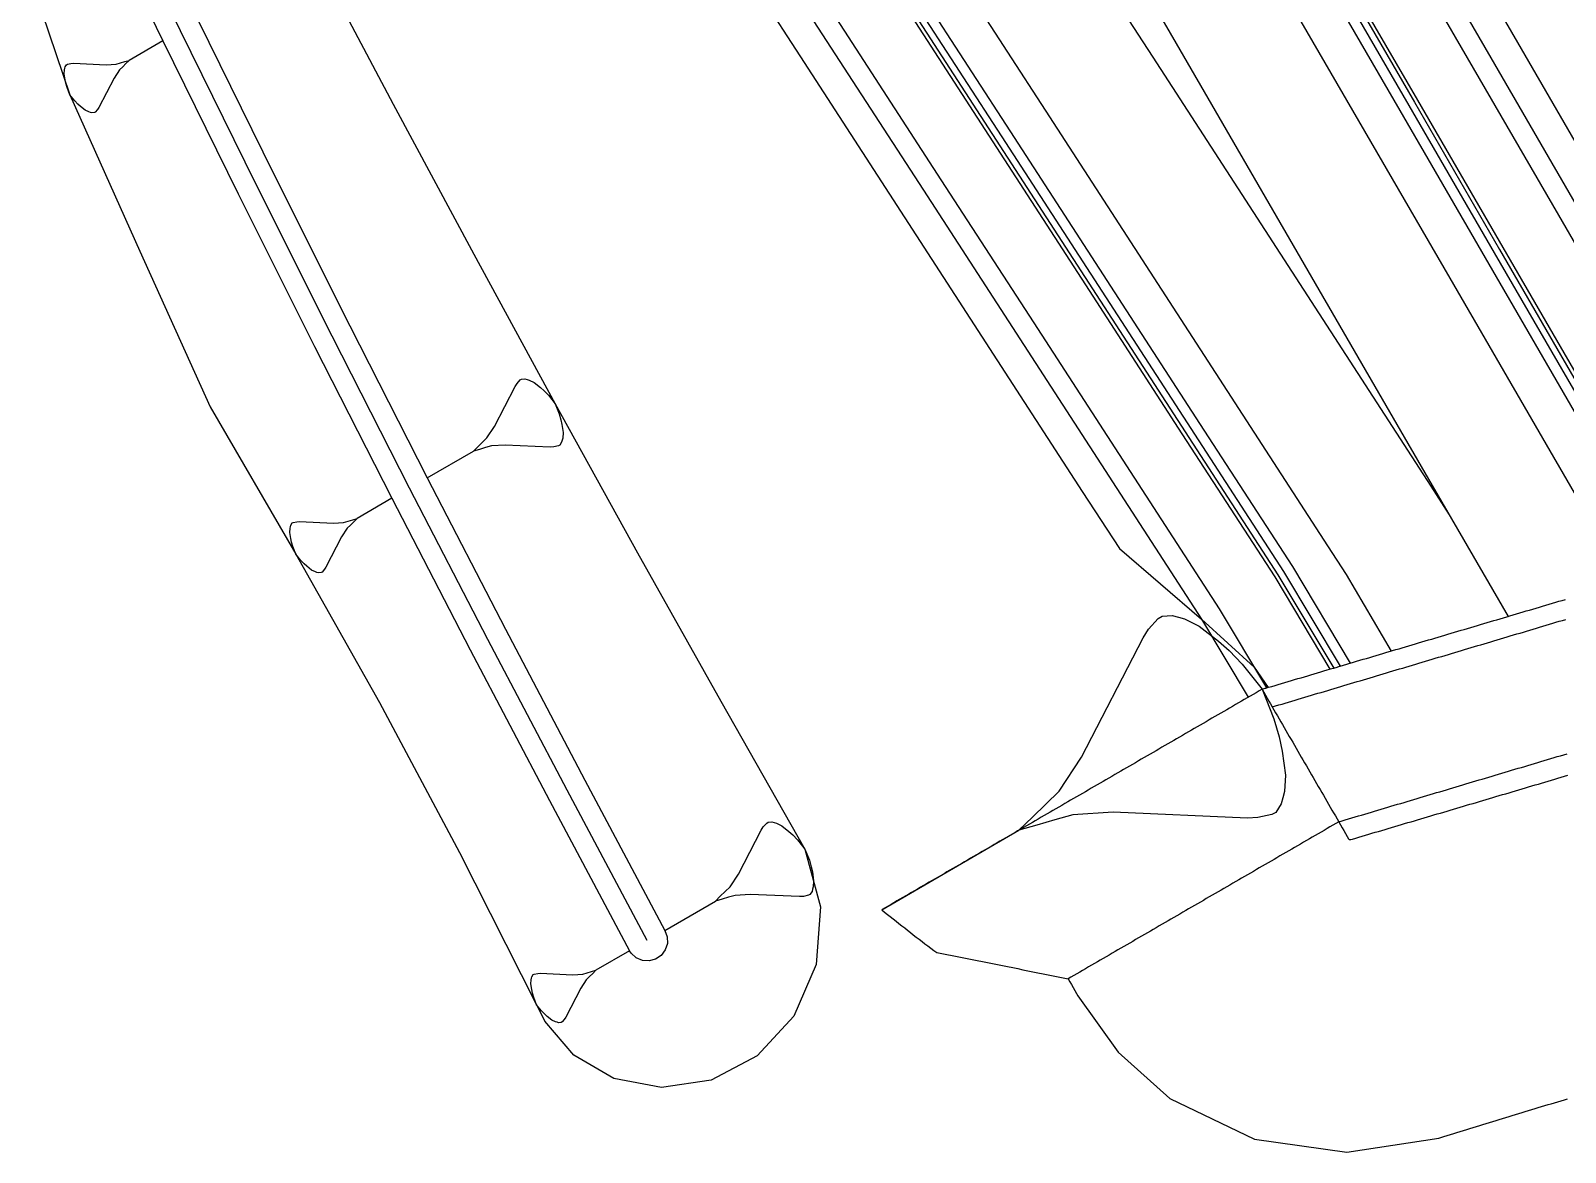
# Model space of a CAD drawing. Extents: x 385876 to 386141, y 802931 to 803234.
# Drawn here: x 385936.35 to 385981.45, y 802931.32 to 802964.27 of the extents above; entities that cross this region are included whole.
import ezdxf

# ---------------------------------------------------------------- set-up
doc = ezdxf.new("R2010")
doc.units = 0
doc.layers.get('0').update_dxf_attribs({"linetype": 'CONTINUOUS'})

msp = doc.modelspace()

# ---------------------------------------------------------------- linework, layer by layer
at = {"color": 7}
for p, q in [((385940.2284, 802963.9644), (385939.2444, 802963.394)), ((385937.3632, 802963.2051), (385937.4031, 802963.2658)), ((385937.4031, 802963.2658), (385937.4312, 802963.2821)), ((385937.4312, 802963.2821), (385937.5319, 802963.3029)), ((385937.5319, 802963.3029), (385937.6044, 802963.3074)), ((385937.6044, 802963.3074), (385938.568, 802963.2649)), ((385938.568, 802963.2649), (385938.8581, 802963.2828)), ((385938.8581, 802963.2828), (385938.9869, 802963.3199)), ((385938.9869, 802963.3199), (385939.1156, 802963.3569)), ((385939.1482, 802963.3007), (385939.0521, 802963.2074)), ((385939.1156, 802963.3569), (385939.2444, 802963.394)), ((385939.2444, 802963.394), (385939.1482, 802963.3007)), ((385937.3322, 802962.9994), (385937.3395, 802963.1163)), ((385937.3574, 802962.8262), (385937.3322, 802962.9994)), ((385937.3395, 802963.1163), (385937.3514, 802963.1607)), ((385937.3514, 802963.1607), (385937.3632, 802963.2051)), ((385937.3782, 802962.7255), (385937.3574, 802962.8262)), ((385938.7962, 802962.8713), (385938.354, 802962.0141)), ((385938.9559, 802963.1141), (385938.7962, 802962.8713)), ((385939.0521, 802963.2074), (385938.9559, 802963.1141)), ((385937.4153, 802962.5968), (385937.3782, 802962.7255)), ((385937.5012, 802962.3837), (385937.4153, 802962.5968)), ((385937.6434, 802962.2032), (385937.5012, 802962.3837)), ((385937.7367, 802962.107), (385937.6434, 802962.2032)), ((385937.8137, 802962.039), (385937.7367, 802962.107)), ((385937.9514, 802961.931), (385937.8137, 802962.039)), ((385938.0566, 802961.8792), (385937.9514, 802961.931)), ((385938.101, 802961.8674), (385938.0566, 802961.8792)), ((385938.246, 802961.8764), (385938.2179, 802961.8601)), ((385938.3141, 802961.9534), (385938.246, 802961.8764)), ((385938.354, 802962.0141), (385938.3141, 802961.9534)), ((385938.1454, 802961.8556), (385938.101, 802961.8674)), ((385938.2179, 802961.8601), (385938.1454, 802961.8556)), ((385949.9763, 802952.639), (385950.5854, 802953.8199)), ((385950.5854, 802953.8199), (385950.6404, 802953.9035)), ((385950.6404, 802953.9035), (385950.7342, 802954.0096)), ((385950.7342, 802954.0096), (385950.7729, 802954.032)), ((385950.7729, 802954.032), (385950.8728, 802954.0382)), ((385950.8728, 802954.0382), (385950.934, 802954.0219)), ((385950.934, 802954.0219), (385950.9952, 802954.0057)), ((385950.9952, 802954.0057), (385951.14, 802953.9344)), ((385951.14, 802953.9344), (385951.3297, 802953.7856)), ((385951.3297, 802953.7856), (385951.4357, 802953.6919)), ((385951.4357, 802953.6919), (385951.5642, 802953.5594)), ((385951.5642, 802953.5594), (385951.7601, 802953.3107)), ((385951.7601, 802953.3107), (385951.8785, 802953.0172)), ((385951.8785, 802953.0172), (385951.9296, 802952.8398)), ((385949.7563, 802952.3045), (385949.9763, 802952.639)), ((385951.9296, 802952.8398), (385951.9582, 802952.7012)), ((385951.9582, 802952.7012), (385951.993, 802952.4626)), ((385951.993, 802952.4626), (385951.9829, 802952.3015)), ((385949.3589, 802951.919), (385949.4913, 802952.0475)), ((385949.5362, 802951.97), (385949.3589, 802951.919)), ((385949.4913, 802952.0475), (385949.6238, 802952.176)), ((385949.7136, 802952.0211), (385949.5362, 802951.97)), ((385949.6238, 802952.176), (385949.7563, 802952.3045)), ((385949.891, 802952.0722), (385949.7136, 802952.0211)), ((385950.2906, 802952.0968), (385949.891, 802952.0722)), ((385951.618, 802952.0383), (385950.2906, 802952.0968)), ((385951.7179, 802952.0445), (385951.618, 802952.0383)), ((385951.8566, 802952.0731), (385951.7179, 802952.0445)), ((385951.8953, 802952.0956), (385951.8566, 802952.0731)), ((385951.9503, 802952.1792), (385951.8953, 802952.0956)), ((385951.9666, 802952.2404), (385951.9503, 802952.1792)), ((385951.9829, 802952.3015), (385951.9666, 802952.2404)), ((385948.0033, 802951.1333), (385949.3589, 802951.919)), ((385946.9651, 802950.5315), (385945.9449, 802949.9402)), ((385943.97, 802949.6523), (385943.9822, 802949.6983)), ((385943.9822, 802949.6983), (385943.9945, 802949.7444)), ((385943.9945, 802949.7444), (385944.0359, 802949.8073)), ((385944.0359, 802949.8073), (385944.065, 802949.8242)), ((385944.065, 802949.8242), (385944.1694, 802949.8457)), ((385944.1694, 802949.8457), (385944.2446, 802949.8504)), ((385944.2446, 802949.8504), (385945.2436, 802949.8064)), ((385945.2436, 802949.8064), (385945.5444, 802949.8249)), ((385945.5444, 802949.8249), (385945.6779, 802949.8634)), ((385945.7455, 802949.7468), (385945.6458, 802949.65)), ((385945.6779, 802949.8634), (385945.8114, 802949.9018)), ((385945.8452, 802949.8435), (385945.7455, 802949.7468)), ((385945.8114, 802949.9018), (385945.9449, 802949.9402)), ((385945.9449, 802949.9402), (385945.8452, 802949.8435)), ((385943.9624, 802949.531), (385943.97, 802949.6523)), ((385943.9885, 802949.3515), (385943.9624, 802949.531)), ((385944.0101, 802949.2472), (385943.9885, 802949.3515)), ((385944.0485, 802949.1137), (385944.0101, 802949.2472)), ((385945.4802, 802949.3983), (385945.0218, 802948.5095)), ((385945.6458, 802949.65), (385945.4802, 802949.3983)), ((385944.1376, 802948.8927), (385944.0485, 802949.1137)), ((385944.285, 802948.7056), (385944.1376, 802948.8927)), ((385944.3818, 802948.6059), (385944.285, 802948.7056)), ((385944.4616, 802948.5353), (385944.3818, 802948.6059)), ((385944.6044, 802948.4234), (385944.4616, 802948.5353)), ((385944.7134, 802948.3697), (385944.6044, 802948.4234)), ((385944.7594, 802948.3575), (385944.7134, 802948.3697)), ((385944.8055, 802948.3452), (385944.7594, 802948.3575)), ((385944.8807, 802948.3498), (385944.8055, 802948.3452)), ((385944.9098, 802948.3667), (385944.8807, 802948.3498)), ((385944.9804, 802948.4466), (385944.9098, 802948.3667)), ((385945.0218, 802948.5095), (385944.9804, 802948.4466)), ((385969.2026, 802946.6867), (385969.4814, 802947.0023)), ((385969.4814, 802947.0023), (385969.5966, 802947.069)), ((385969.5966, 802947.069), (385969.8938, 802947.0874)), ((385969.8938, 802947.0874), (385970.0758, 802947.0389)), ((385970.0758, 802947.0389), (385970.2578, 802946.9905)), ((385970.2578, 802946.9905), (385970.6885, 802946.7784)), ((385969.0389, 802946.438), (385969.2026, 802946.6867)), ((385970.6885, 802946.7784), (385971.2528, 802946.3359)), ((385967.2271, 802942.9253), (385969.0389, 802946.438)), ((385971.2528, 802946.3359), (385971.5683, 802946.0571)), ((385971.5683, 802946.0571), (385971.9507, 802945.663)), ((385971.9507, 802945.663), (385972.5333, 802944.9233)), ((385972.5333, 802944.9233), (385972.8855, 802944.0501)), ((385972.8855, 802944.0501), (385973.0374, 802943.5225)), ((385973.0374, 802943.5225), (385973.1225, 802943.1101)), ((385973.1225, 802943.1101), (385973.226, 802942.4005)), ((385966.5725, 802941.9302), (385967.2271, 802942.9253)), ((385973.226, 802942.4005), (385973.1959, 802941.9213)), ((385966.1785, 802941.5479), (385966.5725, 802941.9302)), ((385973.1474, 802941.7394), (385973.099, 802941.5574)), ((385973.1959, 802941.9213), (385973.1474, 802941.7394)), ((385965.3904, 802940.7833), (385965.7844, 802941.1656)), ((385965.7844, 802941.1656), (385966.1785, 802941.5479)), ((385966.9732, 802941.239), (385966.4456, 802941.0871)), ((385968.162, 802941.3123), (385966.9732, 802941.239)), ((385972.1106, 802941.1384), (385968.162, 802941.3123)), ((385972.4078, 802941.1567), (385972.1106, 802941.1384)), ((385972.8202, 802941.2418), (385972.4078, 802941.1567)), ((385972.9354, 802941.3086), (385972.8202, 802941.2418)), ((385973.099, 802941.5574), (385972.9354, 802941.3086)), ((385957.1462, 802939.4921), (385957.8139, 802940.7866)), ((385957.8139, 802940.7866), (385957.8742, 802940.8783)), ((385957.8742, 802940.8783), (385957.9769, 802940.9946)), ((385957.9769, 802940.9946), (385958.0194, 802941.0192)), ((385958.0194, 802941.0192), (385958.1289, 802941.0259)), ((385958.1289, 802941.0259), (385958.196, 802941.0081)), ((385958.196, 802941.0081), (385958.263, 802940.9902)), ((385958.263, 802940.9902), (385958.4218, 802940.9121)), ((385958.4218, 802940.9121), (385958.6297, 802940.749)), ((385958.6297, 802940.749), (385958.746, 802940.6463)), ((385961.3581, 802938.4462), (385965.3904, 802940.7833)), ((385965.918, 802940.9352), (385965.3904, 802940.7833)), ((385966.4456, 802941.0871), (385965.918, 802940.9352)), ((385958.746, 802940.6463), (385958.8869, 802940.501)), ((385958.8869, 802940.501), (385959.1016, 802940.2285)), ((385959.1016, 802940.2285), (385959.2314, 802939.9067)), ((385959.2314, 802939.9067), (385959.2874, 802939.7122)), ((385956.905, 802939.1254), (385957.1462, 802939.4921)), ((385959.2874, 802939.7122), (385959.3188, 802939.5603)), ((385959.3188, 802939.5603), (385959.3569, 802939.2988)), ((385956.6145, 802938.8437), (385956.7598, 802938.9846)), ((385956.7598, 802938.9846), (385956.905, 802939.1254)), ((385957.0526, 802938.8707), (385956.8582, 802938.8147)), ((385957.4907, 802938.8977), (385957.0526, 802938.8707)), ((385958.9458, 802938.8336), (385957.4907, 802938.8977)), ((385959.2073, 802938.8718), (385959.0554, 802938.8404)), ((385959.2498, 802938.8964), (385959.2073, 802938.8718)), ((385959.3101, 802938.988), (385959.2498, 802938.8964)), ((385959.3279, 802939.0551), (385959.3101, 802938.988)), ((385959.3458, 802939.1222), (385959.3279, 802939.0551)), ((385959.3569, 802939.2988), (385959.3458, 802939.1222)), ((385954.9834, 802937.8415), (385956.4693, 802938.7028)), ((385956.4693, 802938.7028), (385956.6145, 802938.8437)), ((385956.6638, 802938.7588), (385956.4693, 802938.7028)), ((385956.8582, 802938.8147), (385956.6638, 802938.7588)), ((385959.0554, 802938.8404), (385958.9458, 802938.8336)), ((385953.9451, 802937.2398), (385952.9607, 802936.6692)), ((385952.7031, 802936.595), (385952.8319, 802936.6321)), ((385952.8319, 802936.6321), (385952.9607, 802936.6692)), ((385952.9607, 802936.6692), (385952.8645, 802936.5759)), ((385951.0478, 802936.2744), (385951.0552, 802936.3914)), ((385951.0731, 802936.1012), (385951.0478, 802936.2744)), ((385951.0552, 802936.3914), (385951.067, 802936.4358)), ((385951.067, 802936.4358), (385951.0788, 802936.4802)), ((385951.0788, 802936.4802), (385951.1188, 802936.541)), ((385951.1188, 802936.541), (385951.1469, 802936.5573)), ((385951.1469, 802936.5573), (385951.2476, 802936.578)), ((385951.2476, 802936.578), (385951.3201, 802936.5825)), ((385951.3201, 802936.5825), (385952.2841, 802936.54)), ((385952.2841, 802936.54), (385952.5743, 802936.558)), ((385952.6721, 802936.3892), (385952.5123, 802936.1463)), ((385952.5743, 802936.558), (385952.7031, 802936.595)), ((385952.7683, 802936.4825), (385952.6721, 802936.3892)), ((385952.8645, 802936.5759), (385952.7683, 802936.4825)), ((385951.0939, 802936.0005), (385951.0731, 802936.1012)), ((385951.131, 802935.8717), (385951.0939, 802936.0005)), ((385951.2169, 802935.6585), (385951.131, 802935.8717)), ((385952.5123, 802936.1463), (385952.07, 802935.2887)), ((385951.3592, 802935.4779), (385951.2169, 802935.6585)), ((385951.4525, 802935.3817), (385951.3592, 802935.4779)), ((385951.5295, 802935.3136), (385951.4525, 802935.3817)), ((385951.6673, 802935.2056), (385951.5295, 802935.3136)), ((385952.07, 802935.2887), (385952.0301, 802935.228)), ((385951.7725, 802935.1538), (385951.6673, 802935.2056)), ((385951.8169, 802935.142), (385951.7725, 802935.1538)), ((385951.8613, 802935.1302), (385951.8169, 802935.142)), ((385951.9339, 802935.1347), (385951.8613, 802935.1302)), ((385951.962, 802935.151), (385951.9339, 802935.1347)), ((385952.0301, 802935.228), (385951.962, 802935.151))]:
    msp.add_line(p, q, dxfattribs=at)
at = {"color": 1}
msp.add_line((385956.6274, 802944.5735), (385959.1016, 802940.2285), dxfattribs=at)
at = {"color": 7, "linetype": 'CONTINUOUS'}
for points in [[(385935.3028, 803000), (385937.2895, 802996.9358), (385940.0131, 802992.7353), (385942.7367, 802988.5348), (385945.4603, 802984.3342), (385948.1839, 802980.1337), (385950.9075, 802975.9331), (385953.6311, 802971.7326), (385956.3547, 802967.5321), (385959.0783, 802963.3315), (385961.8019, 802959.131), (385964.5255, 802954.9305), (385967.2491, 802950.7299), (385968.3469, 802949.0545), (385970.7514, 802946.9807), (385972.3058, 802945.57), (385972.7107, 802944.9759)], [(385939.338, 803000), (385940.2225, 802998.6358), (385942.9461, 802994.4352), (385945.6697, 802990.2347), (385948.3933, 802986.0342), (385951.1169, 802981.8336), (385953.8405, 802977.6331), (385956.5641, 802973.4326), (385959.2877, 802969.232), (385962.0113, 802965.0315), (385964.7349, 802960.8309), (385967.4585, 802956.6304), (385970.1821, 802952.4299), (385972.9057, 802948.2293), (385974.531, 802945.5146)], [(385939.4689, 803000), (385940.3177, 802998.6909), (385943.0413, 802994.4904), (385945.7649, 802990.2899), (385948.4885, 802986.0893), (385951.2121, 802981.8888), (385953.9357, 802977.6883), (385956.6593, 802973.4877), (385959.3829, 802969.2872), (385962.1065, 802965.0866), (385964.8301, 802960.8861), (385967.5537, 802956.6856), (385970.2772, 802952.485), (385973.0008, 802948.2845), (385974.6396, 802945.5468)], [(385940.0522, 803000), (385940.7416, 802998.9367), (385943.4652, 802994.7361), (385946.1888, 802990.5356), (385948.9124, 802986.335), (385951.636, 802982.1345), (385954.3596, 802977.934), (385957.0832, 802973.7334), (385959.8068, 802969.5329), (385962.5304, 802965.3324), (385965.254, 802961.1318), (385967.9776, 802956.9313), (385970.7012, 802952.7307), (385973.4248, 802948.5302), (385975.1235, 802945.69)], [(385941.4805, 803000), (385941.7798, 802999.5384), (385944.5034, 802995.3379), (385947.227, 802991.1373), (385949.9506, 802986.9368), (385952.6742, 802982.7363), (385955.3978, 802978.5357), (385958.1214, 802974.3352), (385960.845, 802970.1346), (385963.5686, 802965.9341), (385966.2922, 802961.7336), (385969.0158, 802957.533), (385971.7394, 802953.3325), (385974.463, 802949.132), (385975.0077, 802948.2918), (385976.3244, 802946.0454)], [(385945.6467, 803000), (385947.5316, 802997.093), (385950.2552, 802992.8924), (385952.9788, 802988.6919), (385955.7024, 802984.4914), (385958.426, 802980.2908), (385961.1495, 802976.0903), (385963.8731, 802971.8898), (385966.5967, 802967.6892), (385969.3203, 802963.4887), (385972.0439, 802959.2881), (385974.7675, 802955.0876), (385977.4911, 802950.8871), (385978.0359, 802950.047)], [(385949.083, 803000), (385949.9541, 802998.4971), (385952.4614, 802994.1712), (385954.9687, 802989.8453), (385957.476, 802985.5194), (385959.9833, 802981.1935), (385962.4906, 802976.8676), (385964.9979, 802972.5417), (385967.5052, 802968.2158), (385970.0125, 802963.8898), (385972.5198, 802959.5639), (385975.0271, 802955.238), (385977.5344, 802950.9121), (385979.7649, 802947.0637)], [(385953.1284, 803000), (385955.4895, 802995.9263), (385957.9968, 802991.6004), (385960.5041, 802987.2745), (385963.0114, 802982.9486), (385965.5187, 802978.6227), (385968.026, 802974.2968), (385970.5333, 802969.9709), (385973.0406, 802965.645), (385975.5479, 802961.3191), (385978.0552, 802956.9932), (385980.5625, 802952.6673), (385983.0698, 802948.3413), (385983.218, 802948.0858)], [(385954.5154, 803000), (385956.5277, 802996.528), (385959.035, 802992.2021), (385961.5423, 802987.8762), (385964.0496, 802983.5503), (385966.5569, 802979.2244), (385969.0642, 802974.8985), (385971.5715, 802970.5726), (385974.0788, 802966.2467), (385976.5861, 802961.9208), (385979.0934, 802957.5949), (385981.6007, 802953.269), (385984.108, 802948.9431), (385984.4019, 802948.4362)], [(385955.0817, 803000), (385956.9517, 802996.7737), (385959.459, 802992.4478), (385961.9663, 802988.1219), (385964.4736, 802983.796), (385966.9809, 802979.4701), (385969.4882, 802975.1442), (385971.9955, 802970.8183), (385974.5028, 802966.4924), (385977.0101, 802962.1665), (385979.5174, 802957.8406), (385982.0247, 802953.5147), (385984.532, 802949.1888), (385984.8853, 802948.5792)], [(385955.2089, 803000), (385957.0468, 802996.8289), (385959.5541, 802992.503), (385962.0614, 802988.1771), (385964.5687, 802983.8512), (385967.076, 802979.5253), (385969.5833, 802975.1994), (385972.0906, 802970.8735), (385974.5979, 802966.5476), (385977.1052, 802962.2217), (385979.6125, 802957.8958), (385982.1198, 802953.5699), (385984.6272, 802949.244), (385984.9938, 802948.6114)], [(385959.1271, 803000), (385959.9798, 802998.5289), (385962.4871, 802994.203), (385964.9944, 802989.8771), (385967.5017, 802985.5512), (385970.009, 802981.2252), (385972.5163, 802976.8993), (385975.0236, 802972.5734), (385977.5309, 802968.2475), (385980.0382, 802963.9216), (385982.5455, 802959.5957), (385985.0528, 802955.2698), (385985.5543, 802954.4047), (385986.5219, 802950.3422), (385986.7638, 802949.3266), (385986.8321, 802949.1554)], [(385933.3723, 802988.8862), (385935.5762, 802984.3845), (385937.807, 802979.8984), (385940.065, 802975.4279), (385942.3499, 802970.9731), (385944.6619, 802966.534), (385947.001, 802962.1106), (385949.367, 802957.7028), (385951.7601, 802953.3107), (385954.1802, 802948.9343), (385956.6274, 802944.5735)], [(385930.5795, 802987.2675), (385932.6629, 802982.6959), (385934.7733, 802978.14), (385936.9107, 802973.5997), (385939.0751, 802969.0751), (385941.2666, 802964.5661), (385943.4852, 802960.0728), (385945.7307, 802955.5952), (385948.0033, 802951.1333), (385950.303, 802946.687), (385952.6296, 802942.2564), (385954.9834, 802937.8415)], [(385954.4642, 802937.5406), (385952.1105, 802941.9556), (385949.7839, 802946.3862), (385947.4842, 802950.8324), (385945.2116, 802955.2944), (385942.9661, 802959.772), (385940.7475, 802964.2652), (385938.556, 802968.7742), (385936.3916, 802973.2988), (385934.2541, 802977.8391), (385932.1438, 802982.395), (385930.0604, 802986.9667)], [(385933.6029, 802971.6825), (385935.8652, 802967.2146), (385937.5012, 802962.3837), (385939.5517, 802957.793), (385941.6256, 802953.2159), (385944.1376, 802948.8927), (385946.5961, 802944.5385), (385948.9511, 802940.1243), (385951.2169, 802935.6585)], [(385972.5333, 802944.9233), (385972.6292, 802944.9517), (385972.6487, 802944.9575), (385972.7251, 802944.9801), (385972.821, 802945.0085), (385972.9169, 802945.0369), (385973.0128, 802945.0653), (385973.1087, 802945.0936), (385973.2046, 802945.122), (385973.3004, 802945.1504), (385973.3963, 802945.1788), (385973.4922, 802945.2072), (385973.5881, 802945.2356), (385973.684, 802945.2639), (385973.7799, 802945.2923), (385973.8758, 802945.3207), (385973.9717, 802945.3491), (385974.0676, 802945.3775), (385974.1635, 802945.4058), (385974.2594, 802945.4342), (385974.3553, 802945.4626), (385974.4512, 802945.491), (385974.5179, 802945.5107), (385974.5471, 802945.5194), (385974.6267, 802945.5429), (385974.643, 802945.5478), (385974.7389, 802945.5761), (385974.8146, 802945.5986), (385974.8348, 802945.6045), (385974.9307, 802945.6329), (385975.0265, 802945.6613), (385975.1113, 802945.6864), (385975.1224, 802945.6897), (385975.2183, 802945.7181), (385975.3142, 802945.7464), (385975.4101, 802945.7748), (385975.506, 802945.8032), (385975.6019, 802945.8316), (385975.6978, 802945.86), (385975.7937, 802945.8884), (385975.8896, 802945.9167), (385975.9855, 802945.9451), (385976.0814, 802945.9735), (385976.1773, 802946.0019), (385976.2732, 802946.0303), (385976.3119, 802946.0417), (385976.3691, 802946.0586), (385976.465, 802946.087), (385976.5609, 802946.1154), (385976.6568, 802946.1438), (385976.7526, 802946.1722), (385976.8485, 802946.2006), (385976.9444, 802946.2289), (385977.0403, 802946.2573), (385977.1362, 802946.2857), (385977.2321, 802946.3141), (385977.328, 802946.3425), (385977.4239, 802946.3709), (385977.5198, 802946.3992), (385977.6157, 802946.4276), (385977.7116, 802946.456), (385977.8075, 802946.4844), (385977.9034, 802946.5128), (385977.9993, 802946.5412), (385978.0952, 802946.5695), (385978.1911, 802946.5979), (385978.287, 802946.6263), (385978.3829, 802946.6547), (385978.4788, 802946.6831), (385978.5746, 802946.7114), (385978.6705, 802946.7398), (385978.7664, 802946.7682), (385978.8623, 802946.7966), (385978.9582, 802946.825), (385979.0541, 802946.8534), (385979.15, 802946.8817), (385979.2459, 802946.9101), (385979.3418, 802946.9385), (385979.4377, 802946.9669), (385979.5336, 802946.9953), (385979.6295, 802947.0237), (385979.7254, 802947.052), (385979.7649, 802947.0637), (385979.8213, 802947.0804), (385979.9172, 802947.1088), (385980.0131, 802947.1372), (385980.109, 802947.1656), (385980.2049, 802947.1939), (385980.3007, 802947.2223), (385980.3966, 802947.2507), (385980.4925, 802947.2791), (385980.5884, 802947.3075), (385980.6843, 802947.3359), (385980.7802, 802947.3642), (385980.8761, 802947.3926), (385980.972, 802947.421), (385981.0679, 802947.4494), (385981.1638, 802947.4778), (385981.2597, 802947.5062), (385981.3556, 802947.5345), (385981.4515, 802947.5629)], [(385972.8342, 802944.4042), (385972.93, 802944.4328), (385973.0258, 802944.4614), (385973.1217, 802944.49), (385973.2175, 802944.5185), (385973.3134, 802944.5471), (385973.4092, 802944.5757), (385973.505, 802944.6042), (385973.6009, 802944.6328), (385973.6967, 802944.6614), (385973.7926, 802944.69), (385973.8884, 802944.7185), (385973.9842, 802944.7471), (385974.0801, 802944.7757), (385974.1759, 802944.8042), (385974.2717, 802944.8328), (385974.3676, 802944.8614), (385974.4634, 802944.89), (385974.5593, 802944.9185), (385974.6551, 802944.9471), (385974.7509, 802944.9757), (385974.8468, 802945.0042), (385974.9426, 802945.0328), (385975.0385, 802945.0614), (385975.1343, 802945.0899), (385975.2301, 802945.1185), (385975.326, 802945.1471), (385975.4218, 802945.1757), (385975.5176, 802945.2042), (385975.6135, 802945.2328), (385975.7093, 802945.2614), (385975.8052, 802945.2899), (385975.901, 802945.3185), (385975.9968, 802945.3471), (385976.0927, 802945.3757), (385976.1885, 802945.4042), (385976.2844, 802945.4328), (385976.3802, 802945.4614), (385976.476, 802945.4899), (385976.5719, 802945.5185), (385976.6677, 802945.5471), (385976.7635, 802945.5757), (385976.8594, 802945.6042), (385976.9552, 802945.6328), (385977.0511, 802945.6614), (385977.1469, 802945.6899), (385977.2427, 802945.7185), (385977.3386, 802945.7471), (385977.4344, 802945.7757), (385977.5303, 802945.8042), (385977.6261, 802945.8328), (385977.7219, 802945.8614), (385977.8178, 802945.8899), (385977.9136, 802945.9185), (385978.0094, 802945.9471), (385978.1053, 802945.9757), (385978.2011, 802946.0042), (385978.297, 802946.0328), (385978.3928, 802946.0614), (385978.4886, 802946.0899), (385978.5845, 802946.1185), (385978.6803, 802946.1471), (385978.7762, 802946.1757), (385978.872, 802946.2042), (385978.9678, 802946.2328), (385979.0637, 802946.2614), (385979.1595, 802946.2899), (385979.2553, 802946.3185), (385979.3512, 802946.3471), (385979.447, 802946.3757), (385979.5429, 802946.4042), (385979.6387, 802946.4328), (385979.7345, 802946.4614), (385979.8304, 802946.4899), (385979.9262, 802946.5185), (385980.0221, 802946.5471), (385980.1179, 802946.5757), (385980.2137, 802946.6042), (385980.3096, 802946.6328), (385980.4054, 802946.6614), (385980.5012, 802946.6899), (385980.5971, 802946.7185), (385980.6929, 802946.7471), (385980.7888, 802946.7757), (385980.8846, 802946.8042), (385980.9804, 802946.8328), (385981.0763, 802946.8614), (385981.1721, 802946.8899), (385981.268, 802946.9185), (385981.3638, 802946.9471), (385981.4596, 802946.9757)], [(385972.5333, 802944.9233), (385972.4468, 802944.8732), (385972.3602, 802944.823), (385972.2737, 802944.7729), (385972.1872, 802944.7227), (385972.1007, 802944.6726), (385972.0141, 802944.6224), (385971.9276, 802944.5723), (385971.8411, 802944.5221), (385971.7546, 802944.472), (385971.668, 802944.4218), (385971.5815, 802944.3717), (385971.495, 802944.3215), (385971.4085, 802944.2714), (385971.3219, 802944.2212), (385971.2354, 802944.1711), (385971.1489, 802944.1209), (385971.0624, 802944.0708), (385970.9758, 802944.0206), (385970.8893, 802943.9705), (385970.8028, 802943.9203), (385970.7163, 802943.8702), (385970.6297, 802943.82), (385970.5432, 802943.7699), (385970.4567, 802943.7197), (385970.3702, 802943.6696), (385970.2836, 802943.6194), (385970.1971, 802943.5693), (385970.1106, 802943.5191), (385970.0241, 802943.469), (385969.9375, 802943.4188), (385969.851, 802943.3687), (385969.7645, 802943.3185), (385969.678, 802943.2684), (385969.5914, 802943.2182), (385969.5049, 802943.1681), (385969.4184, 802943.118), (385969.3319, 802943.0678), (385969.2453, 802943.0177), (385969.1588, 802942.9675), (385969.0723, 802942.9174), (385968.9858, 802942.8672), (385968.8992, 802942.8171), (385968.8127, 802942.7669), (385968.7262, 802942.7168), (385968.6397, 802942.6666), (385968.5532, 802942.6165), (385968.4666, 802942.5663), (385968.3801, 802942.5162), (385968.2936, 802942.466), (385968.2071, 802942.4159), (385968.1205, 802942.3657), (385968.034, 802942.3156), (385967.9475, 802942.2654), (385967.861, 802942.2153), (385967.7744, 802942.1651), (385967.6879, 802942.115), (385967.6014, 802942.0648), (385967.5149, 802942.0147), (385967.4283, 802941.9645), (385967.3418, 802941.9144), (385967.2553, 802941.8642), (385967.1688, 802941.8141), (385967.0822, 802941.7639), (385966.9957, 802941.7138), (385966.9092, 802941.6636), (385966.8227, 802941.6135), (385966.7361, 802941.5633), (385966.6496, 802941.5132), (385966.5631, 802941.463), (385966.4766, 802941.4129), (385966.39, 802941.3627), (385966.3035, 802941.3126), (385966.217, 802941.2624), (385966.1305, 802941.2123), (385966.0439, 802941.1621), (385965.9574, 802941.112), (385965.8709, 802941.0618), (385965.7844, 802941.0117), (385965.6978, 802940.9615), (385965.6113, 802940.9114), (385965.5248, 802940.8612), (385965.4383, 802940.8111), (385965.3517, 802940.7609), (385965.2652, 802940.7108), (385965.1787, 802940.6606), (385965.0922, 802940.6105), (385965.0056, 802940.5603), (385964.9191, 802940.5102), (385964.8326, 802940.46), (385964.7461, 802940.4099), (385964.6595, 802940.3597), (385964.573, 802940.3096), (385964.4865, 802940.2594), (385964.4, 802940.2093), (385964.3134, 802940.1591), (385964.2269, 802940.109), (385964.1404, 802940.0588), (385964.0539, 802940.0087), (385963.9673, 802939.9585), (385963.8808, 802939.9084), (385963.7943, 802939.8582), (385963.7078, 802939.8081), (385963.6212, 802939.7579), (385963.5347, 802939.7078), (385963.4482, 802939.6576), (385963.3617, 802939.6075), (385963.2751, 802939.5573), (385963.1886, 802939.5072), (385963.1021, 802939.457), (385963.0156, 802939.4069), (385962.929, 802939.3567), (385962.8425, 802939.3066), (385962.756, 802939.2564), (385962.6695, 802939.2063), (385962.5829, 802939.1561), (385962.4964, 802939.106), (385962.4099, 802939.0558), (385962.3234, 802939.0057), (385962.2368, 802938.9555), (385962.1503, 802938.9054), (385962.0638, 802938.8552), (385961.9773, 802938.8051), (385961.8907, 802938.7549), (385961.8042, 802938.7048), (385961.7177, 802938.6546), (385961.6312, 802938.6045), (385961.5446, 802938.5543), (385961.4581, 802938.5042), (385961.3716, 802938.454), (385961.3581, 802938.4462)], [(385974.7899, 802941.03), (385974.8857, 802941.0586), (385974.9815, 802941.0872), (385975.0774, 802941.1157), (385975.1732, 802941.1443), (385975.2691, 802941.1729), (385975.3649, 802941.2015), (385975.4607, 802941.23), (385975.5566, 802941.2586), (385975.6524, 802941.2872), (385975.7482, 802941.3157), (385975.8441, 802941.3443), (385975.9399, 802941.3729), (385976.0358, 802941.4015), (385976.1316, 802941.43), (385976.2274, 802941.4586), (385976.3233, 802941.4872), (385976.4191, 802941.5157), (385976.515, 802941.5443), (385976.6108, 802941.5729), (385976.7066, 802941.6015), (385976.8025, 802941.63), (385976.8983, 802941.6586), (385976.9941, 802941.6872), (385977.09, 802941.7157), (385977.1858, 802941.7443), (385977.2817, 802941.7729), (385977.3775, 802941.8015), (385977.4733, 802941.83), (385977.5692, 802941.8586), (385977.665, 802941.8872), (385977.7609, 802941.9157), (385977.8567, 802941.9443), (385977.9525, 802941.9729), (385978.0484, 802942.0015), (385978.1442, 802942.03), (385978.24, 802942.0586), (385978.3359, 802942.0872), (385978.4317, 802942.1157), (385978.5276, 802942.1443), (385978.6234, 802942.1729), (385978.7192, 802942.2015), (385978.8151, 802942.23), (385978.9109, 802942.2586), (385979.0068, 802942.2872), (385979.1026, 802942.3157), (385979.1984, 802942.3443), (385979.2943, 802942.3729), (385979.3901, 802942.4015), (385979.4859, 802942.43), (385979.5818, 802942.4586), (385979.6776, 802942.4872), (385979.7735, 802942.5157), (385979.8693, 802942.5443), (385979.9651, 802942.5729), (385980.061, 802942.6015), (385980.1568, 802942.63), (385980.2527, 802942.6586), (385980.3485, 802942.6872), (385980.4443, 802942.7157), (385980.5402, 802942.7443), (385980.636, 802942.7729), (385980.7318, 802942.8015), (385980.8277, 802942.83), (385980.9235, 802942.8586), (385981.0194, 802942.8872), (385981.1152, 802942.9157), (385981.211, 802942.9443), (385981.3069, 802942.9729), (385981.4027, 802943.0015), (385981.4986, 802943.03)], [(385974.7899, 802941.03), (385974.7033, 802940.9799), (385974.6168, 802940.9297), (385974.5303, 802940.8796), (385974.4438, 802940.8294), (385974.3572, 802940.7793), (385974.2707, 802940.7291), (385974.1842, 802940.679), (385974.0976, 802940.6288), (385974.0111, 802940.5787), (385973.9246, 802940.5285), (385973.8381, 802940.4784), (385973.7515, 802940.4282), (385973.665, 802940.3781), (385973.5785, 802940.3279), (385973.4919, 802940.2778), (385973.4054, 802940.2276), (385973.3189, 802940.1775), (385973.2324, 802940.1273), (385973.1458, 802940.0772), (385973.0593, 802940.027), (385972.9728, 802939.9769), (385972.8863, 802939.9267), (385972.7997, 802939.8765), (385972.7132, 802939.8264), (385972.6267, 802939.7762), (385972.5401, 802939.7261), (385972.4536, 802939.6759), (385972.3671, 802939.6258), (385972.2806, 802939.5756), (385972.194, 802939.5255), (385972.1075, 802939.4753), (385972.021, 802939.4252), (385971.9345, 802939.375), (385971.8479, 802939.3249), (385971.7614, 802939.2747), (385971.6749, 802939.2246), (385971.5883, 802939.1744), (385971.5018, 802939.1243), (385971.4153, 802939.0741), (385971.3288, 802939.024), (385971.2422, 802938.9738), (385971.1557, 802938.9237), (385971.0692, 802938.8735), (385970.9827, 802938.8234), (385970.8961, 802938.7732), (385970.8096, 802938.7231), (385970.7231, 802938.6729), (385970.6365, 802938.6228), (385970.55, 802938.5726), (385970.4635, 802938.5225), (385970.377, 802938.4723), (385970.2904, 802938.4222), (385970.2039, 802938.372), (385970.1174, 802938.3219), (385970.0308, 802938.2717), (385969.9443, 802938.2216), (385969.8578, 802938.1714), (385969.7713, 802938.1212), (385969.6847, 802938.0711), (385969.5982, 802938.0209), (385969.5117, 802937.9708), (385969.4252, 802937.9206), (385969.3386, 802937.8705), (385969.2521, 802937.8203), (385969.1656, 802937.7702), (385969.079, 802937.72), (385968.9925, 802937.6699), (385968.906, 802937.6197), (385968.8195, 802937.5696), (385968.7329, 802937.5194), (385968.6464, 802937.4693), (385968.5599, 802937.4191), (385968.4734, 802937.369), (385968.3868, 802937.3188), (385968.3003, 802937.2687), (385968.2138, 802937.2185), (385968.1272, 802937.1684), (385968.0407, 802937.1182), (385967.9542, 802937.0681), (385967.8677, 802937.0179), (385967.7811, 802936.9678), (385967.6946, 802936.9176), (385967.6081, 802936.8675), (385967.5216, 802936.8173), (385967.435, 802936.7672), (385967.3485, 802936.717), (385967.262, 802936.6669), (385967.1754, 802936.6167), (385967.0889, 802936.5666), (385967.0024, 802936.5164), (385966.9159, 802936.4662), (385966.8402, 802936.4224)], [(385961.3581, 802938.4462), (385961.4413, 802938.3789), (385961.525, 802938.3117), (385961.6089, 802938.2448), (385961.6933, 802938.1781), (385961.778, 802938.1116), (385961.8631, 802938.0454), (385961.9485, 802937.9793), (385962.0333, 802937.9129), (385962.1173, 802937.8459), (385962.2016, 802937.7792), (385962.2862, 802937.7127), (385962.3713, 802937.6464), (385962.4568, 802937.5804), (385962.5426, 802937.5146), (385962.6288, 802937.449), (385962.7155, 802937.3836), (385962.8026, 802937.3185), (385962.8901, 802937.2536), (385962.978, 802937.189), (385963.1265, 802937.1595), (385963.2751, 802937.13), (385963.4236, 802937.1005), (385963.5722, 802937.0711), (385963.7207, 802937.0416), (385963.8693, 802937.0121), (385964.0178, 802936.9826), (385964.1663, 802936.9531), (385964.3149, 802936.9236), (385964.4634, 802936.8941), (385964.612, 802936.8647), (385964.7605, 802936.8352), (385964.9091, 802936.8057), (385965.0576, 802936.7762), (385965.2062, 802936.7467), (385965.3547, 802936.7172), (385965.5032, 802936.6877), (385965.6518, 802936.6583), (385965.8003, 802936.6288), (385965.9489, 802936.5993), (385966.0974, 802936.5698), (385966.246, 802936.5403), (385966.3945, 802936.5108), (385966.5431, 802936.4813), (385966.6916, 802936.4519), (385966.8402, 802936.4224), (385966.8893, 802936.3353), (385966.9385, 802936.2482), (385966.9877, 802936.1611), (385967.0369, 802936.0741), (385967.086, 802935.987), (385967.1244, 802935.9191), (385968.3098, 802934.2667), (385969.8273, 802932.9029), (385972.3126, 802931.7103), (385975.0311, 802931.3241), (385977.7325, 802931.7382), (385977.7854, 802931.7545), (385977.881, 802931.7839), (385977.9766, 802931.8133), (385978.0722, 802931.8427), (385978.1678, 802931.8721), (385978.2634, 802931.9015), (385978.3589, 802931.9309), (385978.4545, 802931.9603), (385978.5501, 802931.9897), (385978.6457, 802932.0192), (385978.7413, 802932.0486), (385978.8369, 802932.078), (385978.9324, 802932.1074), (385979.028, 802932.1368), (385979.1236, 802932.1662), (385979.2192, 802932.1956), (385979.3148, 802932.225), (385979.4104, 802932.2544), (385979.506, 802932.2838), (385979.6015, 802932.3132), (385979.6971, 802932.3426), (385979.7927, 802932.372), (385979.8883, 802932.4014), (385979.9839, 802932.4308), (385980.0795, 802932.4602), (385980.1751, 802932.4896), (385980.2706, 802932.519), (385980.3662, 802932.5484), (385980.4618, 802932.5778), (385980.5574, 802932.6072), (385980.653, 802932.6366), (385980.7486, 802932.666), (385980.8443, 802932.6951), (385980.9403, 802932.7231), (385981.0362, 802932.7511), (385981.1322, 802932.7792), (385981.2282, 802932.8072), (385981.3242, 802932.8352), (385981.4202, 802932.8633), (385981.5162, 802932.8913)]]:
    msp.add_lwpolyline(points, dxfattribs=at)
at = {"color": 1, "linetype": 'CONTINUOUS'}
for points in [[(385936.3741, 803000), (385938.0682, 802997.3871), (385940.7918, 802993.1866), (385943.5154, 802988.9861), (385946.239, 802984.7855), (385948.9626, 802980.585), (385951.6862, 802976.3845), (385954.4098, 802972.1839), (385957.1334, 802967.9834), (385959.857, 802963.7828), (385962.5806, 802959.5823), (385965.3042, 802955.3818), (385968.0278, 802951.1812), (385970.7514, 802946.9807), (385972.1289, 802944.689)], [(385937.0882, 803000), (385938.5873, 802997.688), (385941.3109, 802993.4875), (385944.0345, 802989.2869), (385946.7581, 802985.0864), (385949.4817, 802980.8859), (385952.2053, 802976.6853), (385954.9289, 802972.4848), (385957.6525, 802968.2843), (385960.3761, 802964.0837), (385963.0997, 802959.8832), (385965.8233, 802955.6826), (385968.5469, 802951.4821), (385971.2705, 802947.2816), (385972.6643, 802944.9621)], [(385939.338, 803000), (385940.2225, 802998.6358), (385942.9461, 802994.4352), (385945.6697, 802990.2347), (385948.3933, 802986.0342), (385951.1169, 802981.8336), (385953.8405, 802977.6331), (385956.5641, 802973.4326), (385959.2877, 802969.232), (385962.0113, 802965.0315), (385964.7349, 802960.8309), (385967.4585, 802956.6304), (385970.1821, 802952.4299), (385972.9057, 802948.2293), (385974.531, 802945.5146)], [(385955.2089, 803000), (385957.0468, 802996.8289), (385959.5541, 802992.503), (385962.0614, 802988.1771), (385964.5687, 802983.8512), (385967.076, 802979.5253), (385969.5833, 802975.1994), (385972.0906, 802970.8735), (385974.5979, 802966.5476), (385977.1052, 802962.2217), (385979.6125, 802957.8958), (385982.1198, 802953.5699), (385984.6272, 802949.244), (385984.9938, 802948.6114)], [(385957.3934, 803000), (385958.682, 802997.7767), (385961.1893, 802993.4508), (385963.6966, 802989.1249), (385966.2039, 802984.799), (385968.7112, 802980.4731), (385971.2185, 802976.1472), (385973.7258, 802971.8213), (385976.2331, 802967.4953), (385978.7404, 802963.1694), (385981.2477, 802958.8435), (385983.755, 802954.5176), (385986.2623, 802950.1917), (385986.8585, 802949.1633)], [(385958.0869, 803000), (385959.2011, 802998.0775), (385961.7084, 802993.7516), (385964.2157, 802989.4257), (385966.723, 802985.0998), (385969.2303, 802980.7739), (385971.7376, 802976.448), (385974.2449, 802972.1221), (385976.7522, 802967.7962), (385979.2595, 802963.4703), (385981.7668, 802959.1444), (385984.2741, 802954.8185), (385986.7815, 802950.4926), (385987.3946, 802949.4348)], [(385929.5413, 802986.6658), (385931.6246, 802982.0942), (385933.735, 802977.5382), (385935.8725, 802972.9979), (385938.0369, 802968.4733), (385940.2284, 802963.9644), (385942.447, 802959.4711), (385944.6925, 802954.9935), (385946.9651, 802950.5315), (385949.2648, 802946.0853), (385951.5914, 802941.6547), (385953.9451, 802937.2398)], [(385954.983, 802937.842), (385955.0529, 802937.6556), (385955.058, 802937.4566), (385954.9977, 802937.2669), (385954.8787, 802937.1073), (385954.714, 802936.9955), (385954.5217, 802936.9438), (385954.3231, 802936.9578), (385954.1401, 802937.036), (385953.9926, 802937.1698), (385953.945, 802937.24)]]:
    msp.add_lwpolyline(points, dxfattribs=at)
at = {"color": 2, "linetype": 'CONTINUOUS'}
for points in [[(385939.6951, 803000), (385940.4821, 802998.7862), (385943.2057, 802994.5857), (385945.9293, 802990.3851), (385948.6529, 802986.1846), (385951.3765, 802981.9841), (385954.1, 802977.7835), (385956.8236, 802973.583), (385959.5472, 802969.3825), (385962.2708, 802965.1819), (385964.9944, 802960.9814), (385967.718, 802956.7808), (385970.4416, 802952.5803), (385973.1652, 802948.3798), (385974.8273, 802945.6023)], [(385954.8621, 803000), (385956.7873, 802996.6785), (385959.2946, 802992.3526), (385961.8019, 802988.0267), (385964.3092, 802983.7008), (385966.8165, 802979.3749), (385969.3238, 802975.049), (385971.8311, 802970.7231), (385974.3384, 802966.3972), (385976.8457, 802962.0712), (385979.353, 802957.7453), (385981.8603, 802953.4194), (385984.3676, 802949.0935), (385984.6978, 802948.5238)]]:
    msp.add_lwpolyline(points, dxfattribs=at)
at = {"color": 3, "linetype": 'CONTINUOUS'}
for points in [[(385949.083, 803000), (385949.9541, 802998.4971), (385952.4614, 802994.1712), (385954.9687, 802989.8453), (385957.476, 802985.5194), (385959.9833, 802981.1935), (385962.4906, 802976.8676), (385964.9979, 802972.5417), (385967.5052, 802968.2158), (385970.0125, 802963.8898), (385972.5198, 802959.5639), (385975.0271, 802955.238), (385977.5344, 802950.9121), (385979.7649, 802947.0637)], [(385972.5333, 802944.9233), (385972.5834, 802944.8368), (385972.6336, 802944.7503), (385972.6837, 802944.6638), (385972.7339, 802944.5773), (385972.784, 802944.4908), (385972.8342, 802944.4042), (385972.8843, 802944.3177), (385972.9345, 802944.2312), (385972.9846, 802944.1447), (385973.0348, 802944.0582), (385973.0849, 802943.9716), (385973.135, 802943.8851), (385973.1852, 802943.7986), (385973.2353, 802943.7121), (385973.2855, 802943.6256), (385973.3356, 802943.5391), (385973.3858, 802943.4525), (385973.4359, 802943.366), (385973.4861, 802943.2795), (385973.5362, 802943.193), (385973.5864, 802943.1065), (385973.6365, 802943.0199), (385973.6866, 802942.9334), (385973.7368, 802942.8469), (385973.7869, 802942.7604), (385973.8371, 802942.6739), (385973.8872, 802942.5874), (385973.9374, 802942.5008), (385973.9875, 802942.4143), (385974.0377, 802942.3278), (385974.0878, 802942.2413), (385974.138, 802942.1548), (385974.1881, 802942.0683), (385974.2383, 802941.9817), (385974.2884, 802941.8952), (385974.3385, 802941.8087), (385974.3887, 802941.7222), (385974.4388, 802941.6357), (385974.489, 802941.5491), (385974.5391, 802941.4626), (385974.5893, 802941.3761), (385974.6394, 802941.2896), (385974.6896, 802941.2031), (385974.7397, 802941.1166), (385974.7899, 802941.03), (385974.84, 802940.9435), (385974.8902, 802940.857), (385974.9403, 802940.7705), (385974.9904, 802940.684), (385975.0406, 802940.5974), (385975.0797, 802940.53), (385975.0862, 802940.5211), (385975.0945, 802940.5139), (385975.1078, 802940.5074), (385975.1225, 802940.505), (385975.1372, 802940.5071), (385975.1902, 802940.5228), (385975.2861, 802940.5512), (385975.382, 802940.5796), (385975.4779, 802940.6079), (385975.5738, 802940.6363), (385975.6697, 802940.6647), (385975.7655, 802940.6931), (385975.8614, 802940.7215), (385975.9573, 802940.7498), (385976.0532, 802940.7782), (385976.1491, 802940.8066), (385976.245, 802940.835), (385976.3409, 802940.8634), (385976.4368, 802940.8918), (385976.5327, 802940.9201), (385976.6285, 802940.9485), (385976.7244, 802940.9769), (385976.8203, 802941.0053), (385976.9162, 802941.0337), (385977.0121, 802941.062), (385977.108, 802941.0904), (385977.2039, 802941.1188), (385977.2998, 802941.1472), (385977.3956, 802941.1756), (385977.4915, 802941.2039), (385977.5874, 802941.2323), (385977.6833, 802941.2607), (385977.7792, 802941.2891), (385977.8751, 802941.3175), (385977.971, 802941.3458), (385978.0669, 802941.3742), (385978.1628, 802941.4026), (385978.2586, 802941.431), (385978.3545, 802941.4594), (385978.4504, 802941.4877), (385978.5463, 802941.5161), (385978.6422, 802941.5445), (385978.7381, 802941.5729), (385978.834, 802941.6013), (385978.9299, 802941.6296), (385979.0257, 802941.658), (385979.1216, 802941.6864), (385979.2175, 802941.7148), (385979.3134, 802941.7432), (385979.4093, 802941.7715), (385979.5052, 802941.7999), (385979.6011, 802941.8283), (385979.697, 802941.8567), (385979.7929, 802941.8851), (385979.8887, 802941.9135), (385979.9846, 802941.9418), (385980.0805, 802941.9702), (385980.1764, 802941.9986), (385980.2723, 802942.027), (385980.3682, 802942.0554), (385980.4641, 802942.0837), (385980.56, 802942.1121), (385980.6558, 802942.1405), (385980.7517, 802942.1689), (385980.8476, 802942.1973), (385980.9435, 802942.2256), (385981.0394, 802942.254), (385981.1353, 802942.2824), (385981.2312, 802942.3108), (385981.3271, 802942.3392), (385981.4229, 802942.3675), (385981.5188, 802942.3959)]]:
    msp.add_lwpolyline(points, dxfattribs=at)
at = {"color": 252, "linetype": 'CONTINUOUS'}
msp.add_lwpolyline([(385959.1006, 802940.2301), (385959.5579, 802938.5324), (385959.4331, 802936.8351), (385958.7769, 802935.326), (385957.697, 802934.16), (385956.3417, 802933.4433), (385954.8812, 802933.2242), (385953.4858, 802933.491), (385952.3066, 802934.1775), (385951.4588, 802935.174), (385951.2175, 802935.6581)], dxfattribs=at)

doc.saveas('drawing.dxf')
